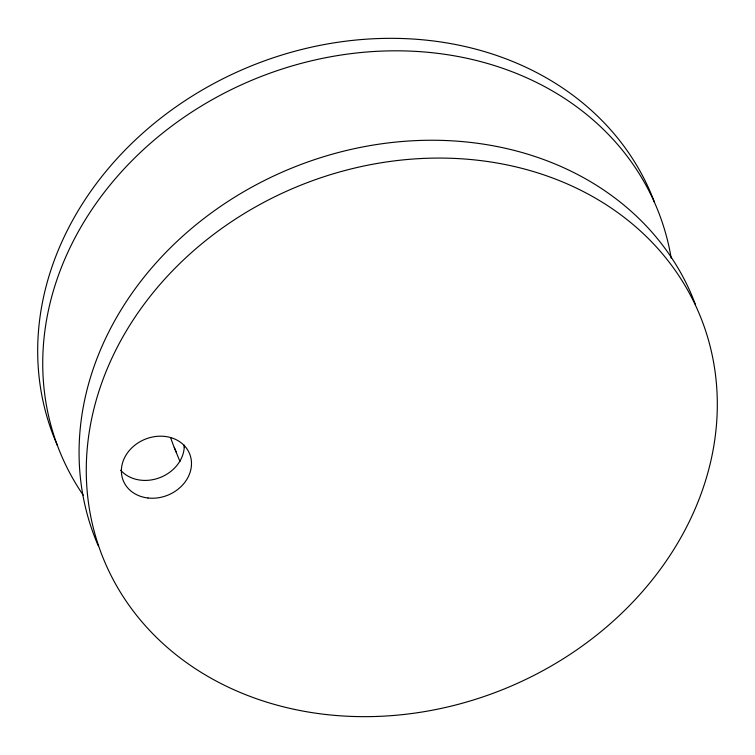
<?xml version="1.0" encoding="UTF-8"?>
<svg xmlns="http://www.w3.org/2000/svg" width="755" height="755" viewBox="0 0 755 755"><rect width="100%" height="100%" fill="white"/><g stroke="black" fill="none" stroke-linecap="round" stroke-linejoin="round"><path stroke-width="1.13" d="M174.235 447.375L179.973 461.569M98.263 545.761A322.111 271.658 -22 0 1 292.525 167.78A322.111 271.658 -22 0 1 695.232 303.982M184.352 447.432A214.741 181.106 -22 0 1 184.286 445.12A35.787 30.181 -22 0 1 160.22 477.509A35.787 30.181 -22 0 1 120.658 470.223M83.22 495.157A322.442 271.942 -22 0 1 257.04 78.114A322.442 271.942 -22 0 1 671.204 258.248M176.491 452.585A214.741 181.106 -22 0 1 170.668 437.787M57.361 445.318A322.442 271.942 -22 0 1 250.726 66.147A322.442 271.942 -22 0 1 654.481 202.236M294.488 709.389A322.111 271.658 -22 0 0 712.409 356.2A322.111 271.658 -22 0 0 198.489 246.526A322.111 271.658 -22 0 0 294.488 709.389M148.027 498.007A35.787 30.181 -22 0 0 190.118 455.142A35.787 30.181 -22 0 0 131.172 448.498A35.787 30.181 -22 0 0 148.027 498.007"/></g></svg>
